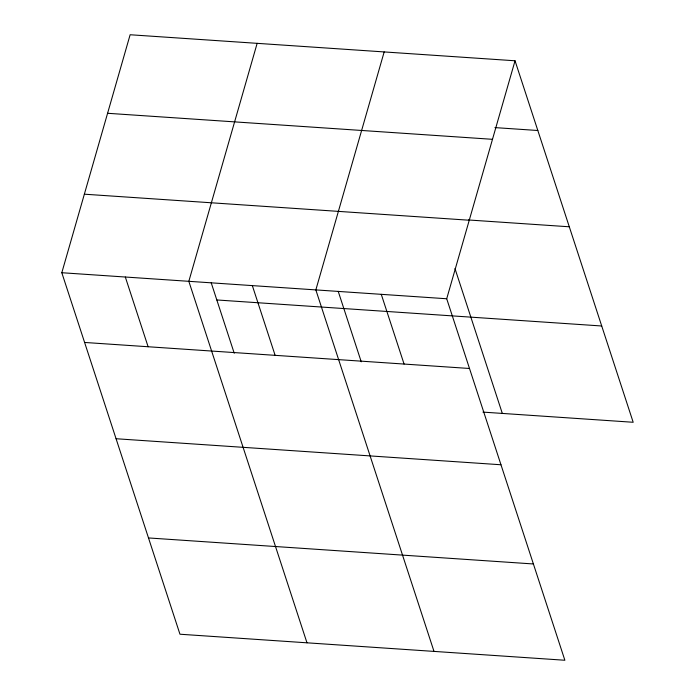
<?xml version="1.0" encoding="UTF-8"?>
<svg xmlns="http://www.w3.org/2000/svg" width="695" height="695" viewBox="0 0 695 695"><rect width="100%" height="100%" fill="white"/><g stroke="black" fill="none" stroke-linecap="round" stroke-linejoin="round"><path stroke-width="1.04" d="M515.038 60.778L446.711 298.754L564.87 660.25L179.962 634.222L61.812 272.727L130.13 34.75L515.038 60.778L633.188 422.273L482.947 412.109M257.15 43.342L188.832 281.319L306.982 642.805M384.17 51.934L315.843 289.911L434.001 651.397M494.918 127.602L537.826 130.504M107.586 113.285L492.486 139.313M468.465 219.968L569.292 226.787M84.356 194.192L469.255 220.228M61.812 272.727L446.711 298.754M216.814 299.962L601.714 325.99M84.599 342.453L469.499 368.48M116.074 438.736L500.973 464.764M148.495 537.939L533.395 563.966M454.973 268.548L502.32 413.421M381.277 294.333L404.073 364.05M338.213 291.344L361.244 361.808M252.337 285.61L275.124 355.336M211.193 282.752L234.224 353.225M125.317 277.018L148.113 346.744"/></g></svg>
